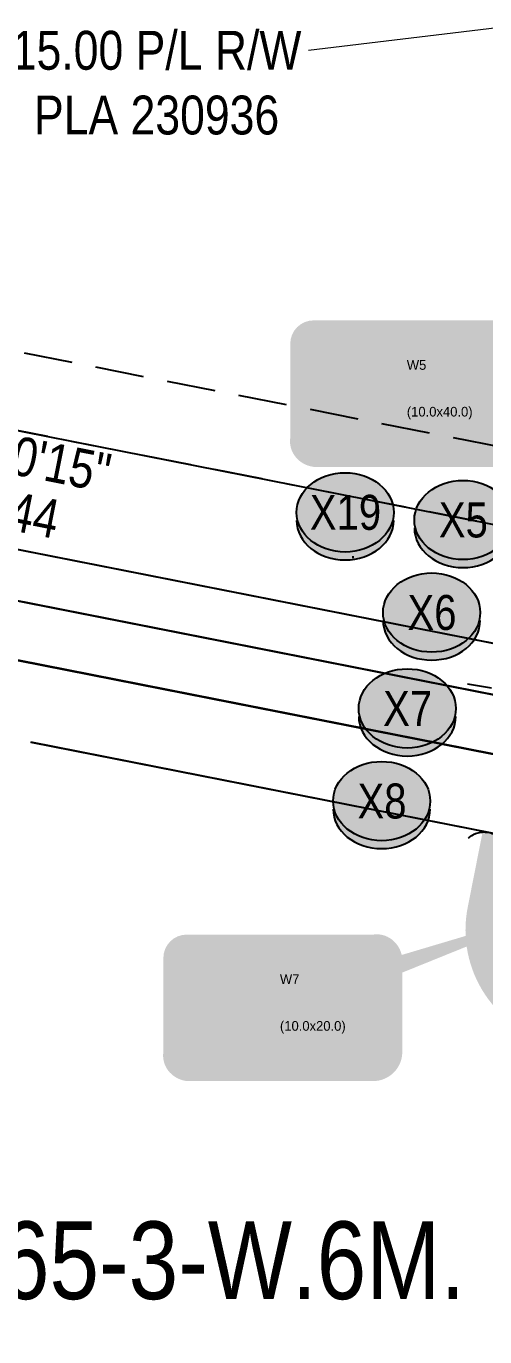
# Model space of a CAD drawing. Extents: x 413456 to 426437, y 6044251 to 6059667.
# Drawn here: x 414794.2 to 414912.1, y 6057391.5 to 6057728.8 of the extents above; entities that cross this region are included whole.
import ezdxf
from ezdxf.enums import TextEntityAlignment as Align

# ---------------------------------------------------------------- set-up
doc = ezdxf.new("R2018")
doc.units = 0
doc.header["$LTSCALE"] = 5
doc.header["$PDSIZE"] = 0.5
for name, pattern in [('0', [1, 1, 0]), ('foc-ACCESSROAD', [3.75, 2.5, -1.25]), ('UG_PIPE', [1.875, 1.25, -0.625])]:
    doc.linetypes.add(name, pattern=pattern)
doc.layers.get('Defpoints').update_dxf_attribs({"color": 9})
for name, color, linetype in [('AS-PIPE-UG', 44, 'UG_PIPE'), ('C-SYMBOL', 7, 'Continuous'), ('F-AR', 190, 'foc-ACCESSROAD'), ('F-RW', 190, 'Continuous'), ('L-BD', 7, 'Continuous'), ('P-BUFFER-H 30m', 51, 'Continuous'), ('P-CROSSINGS', 250, 'Continuous'), ('P-TEMP-BLOCKS', 250, 'Continuous'), ('T-BUSH', 110, '0')]:
    doc.layers.add(name, color=color, linetype=linetype)
doc.layers.add('F-RW-T', color=190, linetype='Continuous', lineweight=9)
doc.styles.add('175L', font='ARIALN.TTF', dxfattribs={"height": 20})
doc.styles.add('80CG', font='ARIALN.TTF', dxfattribs={"height": 10})
doc.styles.add('Crossing', font='ARIALN.TTF', dxfattribs={"height": 10})
doc.styles.get("Standard").update_dxf_attribs({"font": 'ARIALN.TTF'})
doc.dimstyles.new('Compass 5 000', dxfattribs={"dimscale": 5, "dimtxt": 9, "dimasz": 2, "dimexe": 0.2, "dimexo": 0.0625, "dimgap": 0.5, "dimtad": 0, "dimtih": 1, "dimtoh": 1, "dimzin": 0, "dimdsep": 46, "dimtxsty": '80CG', "dimcen": 0.1, "dimse1": 1, "dimse2": 1, "dimclrd": 256, "dimclrt": 256, "dimaunit": 1, "dimadec": 4, "dimazin": 0, "dimtfac": 0.06, "dimtofl": 0, "dimtmove": 0, "dimatfit": 1, "dimfxl": 0.2, "dimtolj": 1, "dimtzin": 0, "dimlwd": -1, "dimarcsym": 0})

# ---------------------------------------------------------------- blocks, each defined once
blk = doc.blocks.new('xing2')
h = blk.add_hatch(color=50)
h.dxf.hatch_style = 1
edge = h.paths.add_edge_path()
edge.add_ellipse((0, 0), major_axis=(-12.5, 0), ratio=0.8162973455633619, start_angle=0, end_angle=360)
h = blk.add_hatch(color=250)
h.dxf.hatch_style = 1
edge = h.paths.add_edge_path()
edge.add_ellipse((0, -2.047489049626165), major_axis=(-12.5, 0), ratio=0.8162973455633619, start_angle=0, end_angle=180)
edge.add_line((12.5, -2.047489049626165), (12.5, 0))
edge.add_ellipse((0, 0), major_axis=(-12.5, 0), ratio=0.8162973455633619, start_angle=0, end_angle=180, ccw=False)
edge.add_line((-12.5, 0), (-12.5, -2.047489049626165))
at = {"color": 250}
blk.add_ellipse((0, 0), major_axis=(-12.5, 0), ratio=0.8162973455633619, dxfattribs=at)
blk.add_ellipse((0, -2.047489049626165), major_axis=(-12.5, 0), ratio=0.8162973455633619, start_param=0, end_param=3.141592653589793, dxfattribs=at)
at = {"color": 250, "style": 'Crossing'}
blk.add_attdef('CROSSING', text='', height=9, dxfattribs=at).set_placement((0.08916442567715421, 0.0199513138486509), align=Align.MIDDLE_CENTER)
at = {"color": 250, "style": 'Crossing', "flags": 1}
for tag, p in [('OWNER', (0.08916442567715421, -12.49201765665748)), ('DESCRIPTION', (0.08916442567715421, -25.770021277247)), ('LOCATION', (0.08916442567715421, -39.30337514164421)), ('DWG_REF', (0.08916442567715421, -52.83672900604233))]:
    blk.add_attdef(tag, text='', height=9, dxfattribs=at).set_placement(p, align=Align.MIDDLE_CENTER)
blk = doc.blocks.new('*U70')
at = {"true_color": 0xff8aff}
h = blk.add_hatch(color=211, dxfattribs=at)
edge = h.paths.add_edge_path()
edge.add_line((-23.99999999999998, -17.74438183754683), (23.99999999999998, -17.74438183754683))
edge.add_arc((23.99999999999998, -11.74438183754683), 5.999999999999998, 270, 360)
edge.add_line((29.99999999999998, -11.74438183754683), (29.99999999999998, 12.5))
edge.add_arc((23.99999999999998, 12.5), 6, 0, 90)
edge.add_line((23.99999999999998, 18.5), (-23.99999999999998, 18.5))
edge.add_arc((-23.99999999999998, 12.5), 6, 90, 180)
edge.add_line((-29.99999999999998, 12.5), (-29.99999999999999, -11.74438183754683))
edge.add_arc((-23.99999999999999, -11.74438183754683), 6, 180, 270)
at = {"color": 250, "flags": 128}
blk.add_lwpolyline([(-23.99999999999998, -17.74438183754683, 3, 3, 0), (23.99999999999998, -17.74438183754683, 3, 3, 0.414213562373095), (29.99999999999998, -11.74438183754683, 3, 3, 0), (29.99999999999998, 12.5, 3, 0, 0.414213562373095), (23.99999999999998, 18.5, 0, 0, 0), (-23.99999999999998, 18.5, 0, 0, 0.414213562373095), (-29.99999999999998, 12.5, 0, 0, 0), (-29.99999999999999, -11.74438183754683, 0, 3, 0.414213562373095)], format="xyseb", close=True, dxfattribs=at)
at = {"flags": 128}
blk.add_lwpolyline([(61.11004620477964, -19.58242886044376, 0, 7.499999999999999, 0), (-3.398394867633905e-15, 0, 0, 0, 0)], format="xyseb", dxfattribs=at)
at = {"color": 250, "lineweight": 30, "flags": 104}
blk.add_attdef('TEMP_AREA_W1', text='', height=12, dxfattribs=at).set_placement((-3.398394867633905e-15, 8.264756821857418), align=Align.MIDDLE_CENTER)
blk.add_attdef('ENTER_TEXT', text='', height=9, dxfattribs=at).set_placement((0.00613915416096944, -3.777065534515051), align=Align.TOP_CENTER)
blk = doc.blocks.new('*U73')
at = {"true_color": 0xff8aff}
h = blk.add_hatch(color=211, dxfattribs=at)
edge = h.paths.add_edge_path()
edge.add_line((-23.99999999999998, -17.74438183754683), (23.99999999999998, -17.74438183754683))
edge.add_arc((23.99999999999998, -11.74438183754683), 5.999999999999998, 270, 360)
edge.add_line((29.99999999999998, -11.74438183754683), (29.99999999999998, 12.5))
edge.add_arc((23.99999999999998, 12.5), 6, 0, 90)
edge.add_line((23.99999999999998, 18.5), (-23.99999999999998, 18.5))
edge.add_arc((-23.99999999999998, 12.5), 6, 90, 180)
edge.add_line((-29.99999999999998, 12.5), (-29.99999999999999, -11.74438183754683))
edge.add_arc((-23.99999999999999, -11.74438183754683), 6, 180, 270)
at = {"flags": 128}
blk.add_lwpolyline([(74.42776002582379, 26.0949183438436, 0, 7.499999999999999, 0), (-3.398394867633905e-15, 0, 0, 0, 0)], format="xyseb", dxfattribs=at)
at = {"color": 250, "flags": 128}
blk.add_lwpolyline([(-23.99999999999998, -17.74438183754683, 3, 3, 0), (23.99999999999998, -17.74438183754683, 3, 3, 0.414213562373095), (29.99999999999998, -11.74438183754683, 3, 3, 0), (29.99999999999998, 12.5, 3, 0, 0.414213562373095), (23.99999999999998, 18.5, 0, 0, 0), (-23.99999999999998, 18.5, 0, 0, 0.414213562373095), (-29.99999999999998, 12.5, 0, 0, 0), (-29.99999999999999, -11.74438183754683, 0, 3, 0.414213562373095)], format="xyseb", close=True, dxfattribs=at)
at = {"color": 250, "lineweight": 30, "flags": 104}
blk.add_attdef('TEMP_AREA_W1', text='', height=12, dxfattribs=at).set_placement((-3.398394867633905e-15, 8.264756821857418), align=Align.MIDDLE_CENTER)
blk.add_attdef('ENTER_TEXT', text='', height=9, dxfattribs=at).set_placement((0.00613915416096944, -3.777065534515051), align=Align.TOP_CENTER)
blk = doc.blocks.new('*D129')
at = {"layer": 'Defpoints', "color": 0, "transparency": 16777216}
for p in [(414964.456282664, 6057734.413729484), (414976.5158944486, 6057634.917597366), (414991.4069093484, 6057636.722490229)]:
    blk.add_point(p, dxfattribs=at)
at = {"layer": 'F-RW-T', "transparency": 16777216}
for p, q in [((414989.2746416467, 6057737.421884355), (414999.2019857295, 6057738.625146363)), ((414954.5289385809, 6057733.210467476), (414866.8036109606, 6057722.577557711))]:
    blk.add_line(p, q, dxfattribs=at)
for points in [[(414989.0740979788, 6057739.076441702), (414989.4751853147, 6057735.767327008), (414979.3472975638, 6057736.218622347)], [(414954.328394913, 6057734.865024824), (414954.7294822489, 6057731.555910129), (414964.456282664, 6057734.413729484)]]:
    blk.add_solid(points, dxfattribs=at)
at = {"layer": 'F-RW-T', "transparency": 16777216, "insert": (414827.7210734435, 6057722.577557712), "char_height": 10, "attachment_point": 5, "style": '80CG'}
blk.add_mtext('\\A1;Pembina\\P15.00 P/L R/W\\PPLA 230936', dxfattribs=at)

msp = doc.modelspace()

# ---------------------------------------------------------------- hatches: boundary and pattern name
at = {"layer": 'P-BUFFER-H 30m'}
h = msp.add_hatch(color=256, dxfattribs=at)
h.dxf.hatch_style = 1
edge = h.paths.add_edge_path()
edge.add_line((415436.5281357379, 6057239.60895586), (415429.0745658399, 6057233.722473159))
edge.add_arc((415410.4892943419, 6057257.255477222), 29.98690709110294, 257.4213496354639, 308.3000371401074, ccw=False)
edge.add_line((415403.9587583474, 6057227.988316503), (415186.8062626536, 6057276.442698353))
edge.add_arc((415193.3367985658, 6057305.709859071), 29.98690707313845, 218.2991497889647, 257.4213497890587, ccw=False)
edge.add_line((415169.8035066859, 6057287.124952047), (415045.7745909338, 6057444.177590586))
edge.add_line((415045.7745909338, 6057444.177590586), (414931.3376589906, 6057466.774970908))
edge.add_arc((414937.146872069, 6057496.193802305), 29.98690709962082, 168.8297497071677, 258.8297497092623, ccw=False)
edge.add_line((414907.7280406713, 6057502.003015385), (414911.6008493911, 6057521.615569652))
edge.add_line((414911.6008493911, 6057521.615569652), (414941.0196807891, 6057515.806356573))
edge.add_line((414941.0196807891, 6057515.806356573), (414937.1468720693, 6057496.193802272))
edge.add_line((414937.1468720693, 6057496.193802272), (415062.4459098539, 6057471.451527564))
edge.add_line((415062.4459098539, 6057471.451527564), (415193.3367986135, 6057305.709859088))
edge.add_line((415193.3367986135, 6057305.709859088), (415410.4892943072, 6057257.255477205))
edge.add_line((415410.4892943072, 6057257.255477205), (415417.9483628338, 6057263.146302467))
edge.add_line((415417.9483628338, 6057263.146302467), (415436.5281357379, 6057239.60895586))

# ---------------------------------------------------------------- linework, layer by layer
at = {"layer": 'AS-PIPE-UG', "flags": 128}
msp.add_lwpolyline([(415042.762, 6057533.858), (415019.787, 6057538.308), (414984.573, 6057545.253), (414943.788, 6057553.223), (414907.482, 6057559.542)], dxfattribs=at)
at = {"layer": 'F-AR'}
msp.add_lwpolyline([(415080.7094376558, 6057583.931365391), (415084.7046361454, 6057578.86749294), (415182.855737872, 6057622.663372397), (415199.1154157634, 6057651.809695649), (415200.3908499565, 6057634.004366669), (415201.111990041, 6057630.809471681), (415205.4439056016, 6057611.617617552), (415205.6635934288, 6057610.949324032), (415078.6515159458, 6057554.27542494), (415065.7175787841, 6057570.65426246), (415020.4529772241, 6057579.593354431), (414589.876997477, 6057664.625767196), (414615.0526033187, 6057792.106697988), (414634.6650542086, 6057788.233527866), (414616.2674960928, 6057695.074386136), (414628.0719566633, 6057677.460170378), (415024.3261473532, 6057599.205805321), (415076.8365557867, 6057588.835773237), (415080.7094376558, 6057583.931365391)], dxfattribs=at)
at = {"layer": 'F-RW'}
for p, q in [((414534.106, 6057645.099), (415081.45, 6057537)), ((414528.663, 6057617.61), (415318.4717220002, 6057461.649788804)), ((414795.3469545829, 6057544.571737953), (415140.0017443488, 6057476.514204143))]:
    msp.add_line(p, q, dxfattribs=at)
for points in [[(413468.2543087971, 6058546.83314357), (413472.810066448, 6058542.474891515), (413487.475883009, 6058528.445509856), (413502.8146070865, 6058513.772812095), (413513.6856484824, 6058503.373365927), (413528.1853362986, 6058489.503148459), (413566.4772278564, 6058452.87442127), (414094.5035597447, 6057947.764320607), (414233.9892716283, 6057814.341112211), (414244.9302290333, 6057803.874738096), (414354.1235994641, 6057699.421323471), (414383.7539358622, 6057671.037702308), (414534.0849322074, 6057645.067575972), (415049.0427201441, 6057543.381024372)], [(415432.5905180897, 6057317.165142559), (415228.7703114235, 6057364.135564079), (415171.3137337241, 6057436.909497334), (415141.8194826627, 6057474.232543698), (415122.8808340555, 6057498.254406968), (415108.6451090399, 6057516.285644056), (415090.1339315854, 6057539.731698499), (415078.6515159458, 6057554.27542494), (415065.7218538637, 6057570.653418195), (414539.8941452866, 6057674.486407347), (414396.3249772395, 6057702.952354144), (414385.5139772389, 6057713.251354137), (414354.893735342, 6057740.156413279), (414268.5878622159, 6057822.716032129), (414257.6473501635, 6057833.181640069), (414138.7687197375, 6057946.892025902), (413567.2547856928, 6058493.595869518)], [(414254.150001164, 6057701.778994358), (414353.7958696976, 6057682.086532332), (414364.8174823952, 6057679.800060875), (414363.7051313563, 6057674.954677715), (414383.7539358611, 6057671.037702291), (414534.0849322074, 6057645.067575972), (415049.0427201441, 6057543.381024372), (415078.6515159458, 6057554.27542494), (415174.3120327697, 6057597.018447619), (415179.3872266025, 6057599.28589584), (415198.2307433151, 6057607.686451895), (415205.7007875491, 6057611.014264143), (415219.5876403923, 6057617.207771415), (415244.7465281339, 6057628.393526856), (415261.3633674469, 6057635.790492102)], [(414253.8979864118, 6057688.451628261), (414349.1269289006, 6057669.598330277), (414348.0118606743, 6057664.653205224), (414353.445872902, 6057663.573922049), (414383.5002615638, 6057657.615201114), (414531.5676065366, 6057632.319415671), (415176.8497506285, 6057504.898260823)], [(415516.479, 6057605.315), (415436.2418983685, 6057614.845225711), (415413.6764707395, 6057617.916948589), (415328.726463593, 6057629.482191517), (415300.2297619412, 6057633.361815045), (415286.9980474722, 6057627.508453497), (415272.8828429462, 6057621.208507487), (415250.6267744824, 6057611.326798899), (415225.9374602648, 6057600.339821603), (415211.3245797629, 6057593.835269662), (415190.866717749, 6057584.733875796), (415173.9403688891, 6057577.169089009), (415090.1339315854, 6057539.731698499), (415080.9338391128, 6057535.622315572), (415061.4319381217, 6057527.689331532), (414531.5676065372, 6057632.319415671), (414383.5002615638, 6057657.615201123), (414353.445872902, 6057663.573922049), (414348.0118606743, 6057664.653205224), (414349.1269289006, 6057669.598330277), (414253.8979921839, 6057688.451933549)], [(415318.577, 6057461.629), (414528.663, 6057617.61), (414383.2124651914, 6057642.387197142), (414353.1579617225, 6057648.34521844), (414253.5131205974, 6057668.098662611)], [(414253.5131260275, 6057668.09894981), (414353.1579617225, 6057648.34521844), (414383.2124651913, 6057642.387197142), (414528.663, 6057617.61), (415151.1113236367, 6057494.697743768), (415157.7244397358, 6057486.343808006), (415171.9031818552, 6057468.390474828), (415232.0680039647, 6057392.213936725), (415318.3948543079, 6057460.313905526), (415326.1984092882, 6057466.558997286), (415347.9587355642, 6057482.542510886), (415356.0214415214, 6057488.464603744), (415369.8150946378, 6057498.397108788), (415393.3810306521, 6057515.363880581), (415409.5000241823, 6057526.990145863), (415439.061991518, 6057548.293569034), (415456.0006962392, 6057560.468435129), (415516.479, 6057605.315)], [(415523.9120413627, 6057585.175116286), (415463.1440421724, 6057540.831490479), (415446.2526380334, 6057528.628487589), (415422.0364014773, 6057511.134270064), (415405.9149247752, 6057499.487987005), (415382.3752812251, 6057482.482621791), (415368.5999983373, 6057472.531017036), (415360.4867895592, 6057466.670803744), (415338.4144883442, 6057450.742006492), (415330.7402304441, 6057444.671247148), (415228.7703114235, 6057364.135564061), (415171.3137337241, 6057436.909497334), (415140.0017443488, 6057476.514204143), (414795.3469545829, 6057544.571737953)]]:
    msp.add_lwpolyline(points, dxfattribs=at)
at = {"layer": 'P-CROSSINGS', "color": 250}
msp.add_ellipse((414865.8066600118, 6057592.442931318), major_axis=(-12.49999999999532, 1.651174407662273e-09), ratio=0.816297345566677, start_param=3.084672180028398, end_param=3.141592653751614, dxfattribs=at)
at = {"layer": 'T-BUSH', "flags": 128}
msp.add_lwpolyline([(414907.8957394205, 6057519.830127281, -0.52056705), (414917.6453151493, 6057517.62592535, -0.52056705), (414927.3948908782, 6057515.421723418, -0.52056705), (414937.144466607, 6057513.217521487, -0.52056705), (414946.8940423359, 6057511.013319555, -0.52056705), (414956.6436180646, 6057508.809117624, -0.52056705), (414966.4492498045, 6057506.870459114, -0.52056705), (414976.2578667204, 6057504.945941708, -0.52056705), (414986.0664836362, 6057503.021424303, -0.52056705), (414995.875100552, 6057501.096906897, -0.52056705), (415005.6837174679, 6057499.172389491, -0.52056705), (415015.4923343837, 6057497.247872085, -0.52056705), (415025.3009512996, 6057495.323354679, -0.52056705), (415035.110848573, 6057493.405487079, -0.52056705), (415044.9328181337, 6057491.550319433, -0.52056705), (415054.0310471535, 6057488.540067641, -0.52056705), (415059.9845261147, 6057480.510819776, -0.52056705), (415065.938005082, 6057472.481571912, -0.52056705), (415071.8914840463, 6057464.452324048, -0.52056705), (415077.8449630106, 6057456.423076184, -0.52056705), (415084.096931841, 6057448.624999028, -0.52056705), (415090.6538091504, 6057441.737274933, -0.52056705), (415098.8072176038, 6057440.103818553, -0.52056705), (415105.0304458932, 6057432.281788004, -0.52056705), (415111.2536741825, 6057424.459757403, -0.52056705), (415117.4769024719, 6057416.637726804, -0.52056705), (415123.7001307613, 6057408.815696153, -0.52056705), (415129.9233590506, 6057400.993665554, -0.52056705), (415136.1465873399, 6057393.171635004, -0.52056705), (415142.3698156293, 6057385.349604405, -0.52056705), (415148.5930439187, 6057377.527573804, -0.52056705), (415154.8674578601, 6057369.746726122, -0.52056705), (415161.1759333299, 6057361.993283642, -0.52056705), (415167.4844087996, 6057354.239841161, -0.52056705), (415173.7928842694, 6057346.486398682, -0.52056705), (415180.1013597391, 6057338.732956202, -0.52056705), (415184.7036527987, 6057329.980783031, -0.52056705), (415189.3882035619, 6057321.31918391, -0.52056705), (415196.1596168215, 6057313.966586035, -0.52056705), (415205.1071952846, 6057310.838191193, -0.52056705), (415215.0249794042, 6057309.593084288, -0.52056705), (415224.8940096509, 6057308.063877594, -0.52056705), (415234.6594750769, 6057305.931175588, -0.52056705), (415244.4249405029, 6057303.798473531, -0.52056705), (415254.1904059289, 6057301.665771475, -0.52056705), (415263.9558713548, 6057299.533069419, -0.52056705), (415273.7213367809, 6057297.400367312, -0.52056705), (415283.4868022068, 6057295.267665306, -0.52056705), (415293.2522676296, 6057293.134963199, -0.52056705), (415303.0177330588, 6057291.002261193, -0.52056705), (415312.7831984816, 6057288.869559137, -0.52056705), (415322.5486639108, 6057286.736857081, -0.52056705), (415332.2353967957, 6057284.276164575, -0.52056705), (415341.9048772994, 6057281.743600638, -0.52056705), (415351.5743578032, 6057279.211036752, -0.52056705), (415361.243838307, 6057276.678472866, -0.52056705), (415370.9133188108, 6057274.145909031, -0.52056705), (415380.5827993145, 6057271.613345146, -0.52056705), (415390.252279815, 6057269.080781261, -0.52056705), (415399.7635294382, 6057266.132874894, -0.52056705), (415406.7717251047, 6057259.312927224, -0.52056705), (415409.6018565354, 6057251.457581987, -0.52056705), (415403.1527337713, 6057243.820727358, -0.52056705), (415396.7036110071, 6057236.18387273, -0.52056705), (415393.6813279337, 6057228.478902017, -0.52056705), (415399.8218774212, 6057220.591799517, -0.52056705), (415405.962426908, 6057212.704697118, -0.52056705), (415412.1029763948, 6057204.817594669, -0.52056705), (415418.4937858047, 6057197.132698604, -0.52056705), (415424.9152030477, 6057189.472533228, -0.52056705), (415431.3710377878, 6057182.189644568, -0.52056705), (415439.0725355633, 6057188.561431184, -0.52056705), (415446.7740333388, 6057194.93321786, -0.52056705), (415458.4734831209, 6057195.541706868, -0.52056705)], format="xyb", dxfattribs=at)

# ---------------------------------------------------------------- block references
at = {"layer": 'P-CROSSINGS', "xscale": 0.99956357, "yscale": 0.99956357, "zscale": 0.99956357}
for p, values in [((414876.2071340915, 6057603.684204451), {'CROSSING': 'X19'}), ((414906.5191098282, 6057601.722842949), {'CROSSING': 'X5'}), ((414898.4598820477, 6057577.901499788), {'CROSSING': 'X6'}), ((414892.1884006839, 6057553.217423377), {'CROSSING': 'X7'}), ((414885.6031132922, 6057529.371685921), {'CROSSING': 'X8'})]:
    msp.add_blockref('xing2', p, dxfattribs=at).add_auto_attribs(values)
at = {"layer": 'P-TEMP-BLOCKS'}
ref = msp.add_blockref('*U70', (414892.0700398166, 6057634.634147565), dxfattribs=dict(at, xscale=0.9990429872970835, yscale=0.9990429872970835, zscale=0.9990429872970835))
lines = msp.add_mtext('W5', dxfattribs={"layer": '0', "color": 250, "insert": (414892.0700398166, 6057642.890994909), "char_height": 2.5, "attachment_point": 1})
ref.add_attrib('TEMP_AREA_W1', '', (414892.0700398166, 6057642.890994909), dxfattribs={"flags": 104}).embed_mtext(lines)
lines = msp.add_mtext('(10.0x40.0)', dxfattribs={"layer": '0', "color": 250, "insert": (414892.0761730956, 6057630.860696729), "char_height": 2.5, "attachment_point": 1})
ref.add_attrib('ENTER_TEXT', '', (414892.0761730956, 6057630.860696729), dxfattribs={"flags": 104}).embed_mtext(lines)
ref = msp.add_blockref('*U73', (414859.435101836, 6057476.519449402), dxfattribs=dict(at, xscale=0.9990429872970835, yscale=0.9990429872970835, zscale=0.9990429872970835))
lines = msp.add_mtext('W7', dxfattribs={"layer": '0', "color": 250, "insert": (414859.435101836, 6057484.776296746), "char_height": 2.5, "attachment_point": 1})
ref.add_attrib('TEMP_AREA_W1', '', (414859.435101836, 6057484.776296746), dxfattribs={"flags": 104}).embed_mtext(lines)
lines = msp.add_mtext('(10.0x20.0)', dxfattribs={"layer": '0', "color": 250, "insert": (414859.441235115, 6057472.745998566), "char_height": 2.5, "attachment_point": 1})
ref.add_attrib('ENTER_TEXT', '', (414859.441235115, 6057472.745998566), dxfattribs={"flags": 104}).embed_mtext(lines)

# ---------------------------------------------------------------- texts
at = {"layer": 'C-SYMBOL', "color": 3, "style": '175L'}
msp.add_text('Theor. N.W.1/4 Sec. 25-65-3-W.6M.', height=19.99999999999941, dxfattribs=at).set_placement((414723.7441809817, 6057395.163789823), align=Align.BOTTOM_CENTER)
at = {"layer": 'L-BD'}
for s, p in [('281°10\'15"', (414788.0107511144, 6057619.123777274)), ('424.44', (414785.2509503175, 6057605.149916207))]:
    msp.add_text(s, height=9.995635699999829, rotation=348.8280088275777, dxfattribs=at).set_placement(p, align=Align.MIDDLE_CENTER)

# ---------------------------------------------------------------- dimensions: what is measured, and where the dimension line sits
at = {"layer": 'F-RW-T'}
dim = msp.add_linear_dim(base=(414964.456282664, 6057734.413729484), p1=(414991.4069093483, 6057636.72249023), p2=(414976.5158944484, 6057634.917597366), angle=186.91092892297326, text='Pembina\\P15.00 P/L R/W\\PPLA 230936', dimstyle='Compass 5 000', dxfattribs=at)
dim.commit()
dim.dimension.update_dxf_attribs({"geometry": '*D129', "text_midpoint": (414827.7210734435, 6057722.577557712), "dimtype": 161})

doc.saveas('drawing.dxf')
